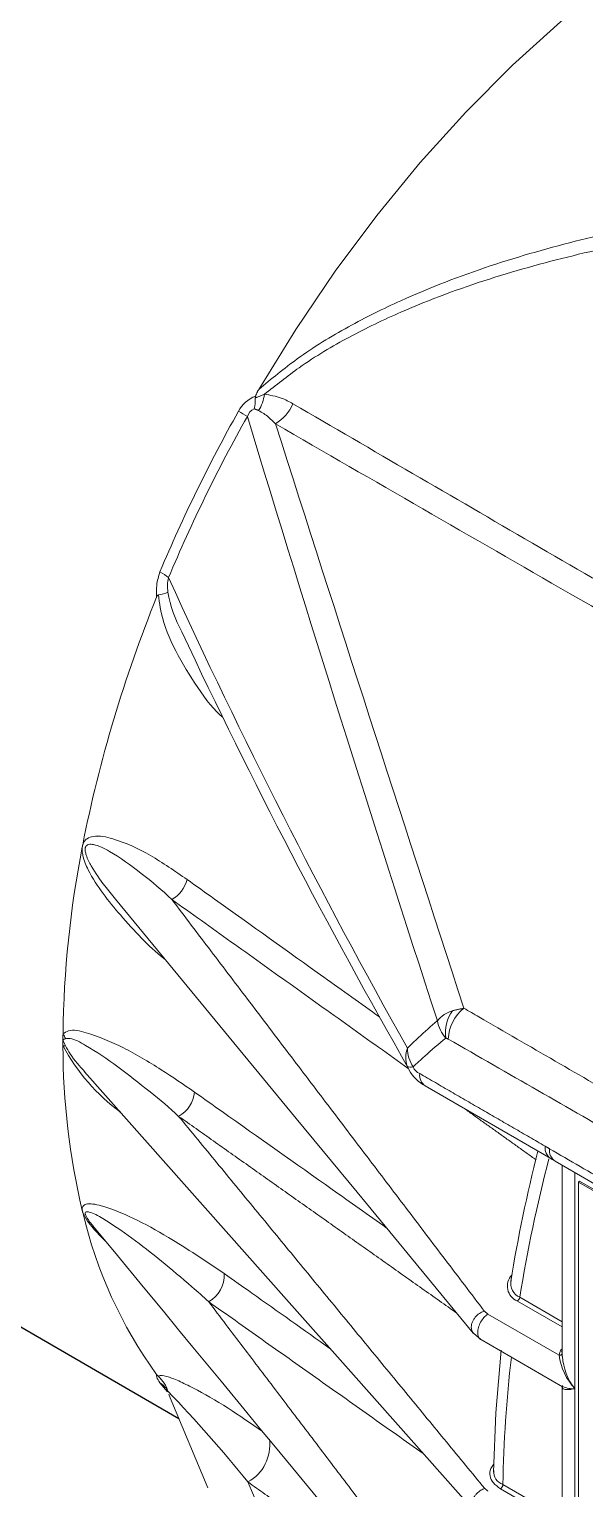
# Model space of a CAD drawing. Extents: x 8 to 113, y 1 to 87.
# Drawn here: x 24.058 to 25.597, y 61.976 to 66.018 of the extents above; entities that cross this region are included whole.
import ezdxf

# ---------------------------------------------------------------- set-up
doc = ezdxf.new("R2010")
doc.units = 0
doc.header["$MEASUREMENT"] = 0
doc.layers.add('OBJECT', color=7, linetype='CONTINUOUS')

msp = doc.modelspace()

# ---------------------------------------------------------------- linework, layer by layer
at = {"layer": 'OBJECT', "linetype": 'Continuous', "lineweight": 15}
for p, q in [((25.1551, 63.0918), (25.5025, 62.8907)), ((25.5145, 62.8837), (25.7224, 62.7634)), ((25.5345, 62.8721), (25.5345, 62.3429)), ((25.5696, 62.8518), (25.5696, 62.2536)), ((25.5792, 62.8258), (25.5827, 62.8278)), ((25.7118, 62.7492), (25.5792, 62.8258)), ((25.5792, 62.8258), (25.5792, 60.6823)), ((26.1131, 62.5216), (25.5827, 62.8278)), ((25.5345, 62.4246), (25.4104, 62.4963)), ((25.4169, 62.5066), (25.5345, 62.4387)), ((25.3285, 62.4598), (25.5257, 62.3459)), ((25.2883, 62.4069), (25.309, 62.3898)), ((25.3062, 62.3914), (25.5356, 62.2589)), ((24.4412, 62.2448), (24.4199, 62.2699)), ((25.5345, 62.2596), (25.5345, 61.853)), ((25.5696, 62.2536), (25.5696, 61.7637)), ((25.5345, 61.8776), (25.3634, 61.9764)), ((25.3701, 61.9882), (25.5345, 61.8933))]:
    msp.add_line(p, q, dxfattribs=at)
at = {"layer": 'OBJECT'}
msp.add_line((23.8604, 62.5242), (24.4723, 62.171), dxfattribs=at)
at = {"layer": 'OBJECT', "linetype": 'Continuous', "lineweight": 15, "flags": 128}
for points in [[(24.6935, 65.0209), (24.7959, 65.1872), (24.9051, 65.3479), (25.0205, 65.5023), (25.1413, 65.6495), (25.267, 65.7884), (25.3966, 65.9184), (25.5296, 66.0386), (25.665, 66.1484), (25.8021, 66.2471), (25.9402, 66.3342)], [(24.2965, 63.6088), (24.7977, 63.0014), (24.9659, 62.7977), (25.0827, 62.6561), (25.2881, 62.4072)], [(24.2112, 63.1312), (24.7708, 62.5003), (24.9486, 62.2999), (25.0721, 62.1607), (25.2892, 61.9159)], [(25.5026, 62.8906), (25.5048, 62.8893), (25.5145, 62.8838)], [(24.269, 62.6623), (24.2588, 62.6717), (24.2384, 62.6935), (24.2191, 62.7177), (24.2113, 62.73), (24.2059, 62.7418), (24.2059, 62.7419), (24.2059, 62.7419)], [(24.2338, 62.7049), (24.3022, 62.622), (24.3734, 62.5357), (24.4294, 62.4679), (24.4716, 62.4168), (24.5113, 62.3686), (24.5892, 62.2742), (24.6609, 62.1873), (24.697, 62.1435), (24.7352, 62.0973), (24.7883, 62.0329), (24.857, 61.9497), (24.9525, 61.834), (25.0674, 61.6947), (25.1715, 61.5687), (25.2876, 61.428)], [(25.3655, 62.3605), (25.3501, 62.1869), (25.3437, 62.0226)], [(24.4362, 62.2562), (24.436, 62.2564), (24.4378, 62.2535), (24.4406, 62.2469)], [(24.4444, 62.2384), (24.4486, 62.228), (24.5529, 61.9788)]]:
    msp.add_lwpolyline(points, dxfattribs=at)
at = {"layer": 'OBJECT', "linetype": 'Continuous', "lineweight": 15}
for centre, radius, start, end in [((24.716, 64.9192), 0.0886, 110.6553, 152.4263), ((24.596, 65.0223), 0.1142, 328.4067, 352.4893), ((28.427, 62.83), 4.3473, 150.6593, 157.1832), ((23.9206, 63.7119), 1.4394, 58.9985, 60.1328), ((24.6949, 64.936), 0.0343, 114.2238, 163.5898), ((24.5706, 64.9936), 0.1133, 346.5705, 1.7104), ((24.6736, 65.0313), 0.1251, 302.0728, 336.355), ((28.4674, 62.8067), 4.3654, 150.6593, 157.1832), ((109.5901, 90.7445), 88.7601, 196.897295, 198.029712), ((310.052, 156.0813), 299.5202, 197.718477, 198.043714), ((24.3518, 64.3915), 0.1418, 49.6534, 61.2793), ((24.5391, 64.4756), 0.0984, 165.9437, 189.4316), ((40.2582, 71.715), 17.3829, 204.52515, 209.34278), ((27.9115, 63.0259), 3.7776, 157.9301, 168.7961), ((24.4208, 64.4429), 0.0104, 117.8393, 166.7201), ((24.409, 64.5261), 0.0744, 275.358, 296.3341), ((24.8108, 64.5255), 0.3746, 190.1404, 208.0637), ((39.687, 71.4824), 16.7963, 205.13008, 209.79267), ((27.0125, 63.2022), 2.8614, 168.8989, 179.3224), ((24.4091, 63.6858), 0.0889, 299.3918, 345.4263), ((25.3355, 63.2161), 0.117, 128.9115, 177.2833), ((25.2569, 63.2154), 0.089, 107.5438, 140.2454), ((25.2814, 63.2885), 0.0943, 189.8917, 222.6371), ((25.3136, 63.2403), 0.1028, 144.345, 188.7832), ((26.5615, 63.2193), 2.4103, 179.6037, 180.001), ((24.0978, 63.2009), 0.064, 20.0705, 33.3239), ((26.5382, 63.2193), 2.3871, 179.9994, 180.399), ((24.1554, 63.1722), 0.0307, 85.3807, 97.7677), ((26.1185, 63.2022), 1.9673, 179.9861, 193.3726), ((24.6444, 63.4699), 0.5609, 208.4571, 233.4893), ((25.1786, 63.1712), 0.0775, 160.6954, 198.6485), ((25.2038, 63.1977), 0.0983, 180.5189, 212.8772), ((25.1158, 63.1661), 0.0224, 241.548, 283.8893), ((25.1562, 63.1613), 0.0389, 205.8023, 244.6969), ((25.2079, 63.1917), 0.1126, 209.7829, 242.0704), ((25.1759, 63.1219), 0.0365, 173.2735, 235.2932), ((24.4294, 63.0835), 0.0868, 299.1984, 354.3213), ((29.4947, 61.88), 4.1573, 165.6398, 170.7188), ((25.5234, 62.9207), 0.0365, 173.3005, 235.3606), ((25.5354, 62.9138), 0.0366, 173.3415, 235.2303), ((29.6667, 61.8154), 4.3056, 165.5408, 170.7622), ((25.4229, 63.0259), 1.2497, 193.1364, 215.9094), ((24.5158, 62.5671), 0.0824, 298.0943, 3.5298), ((25.4263, 62.5372), 0.0439, 135.7102, 248.7346), ((25.4323, 62.5439), 0.0404, 166.11, 247.5855), ((25.4013, 62.5093), 0.0158, 304.8441, 350.1669), ((28.7964, 61.935), 3.4268, 173.1987, 179.11), ((25.5267, 62.3552), 0.00937, 264.2378, 326.4287), ((25.6912, 62.368), 0.1669, 187.5983, 223.2561), ((25.6959, 62.3538), 0.1612, 183.8598, 218.4355), ((24.4422, 62.3162), 0.0392, 216.443, 227.91), ((24.3568, 62.2206), 0.089, 16.9097, 48.3749), ((24.3908, 62.2192), 0.0585, 38.6645, 60.1478), ((25.5643, 62.32), 0.0667, 244.8373, 274.5491), ((21.7036, 59.6098), 3.8014, 38.8649, 43.9163), ((24.6069, 62.0977), 0.1172, 298.8911, 7.6362), ((25.3825, 62.0238), 0.0377, 175.421, 250.81), ((71.615, 82.1334), 51.0881, 203.21526, 204.65593), ((25.3546, 61.9891), 0.0155, 304.5177, 356.6701)]:
    msp.add_arc(centre, radius, start, end, dxfattribs=at)
msp.add_ellipse((25.6549, 62.3406), major_axis=(0.1299, 0.0062), ratio=0.606667, start_param=2.777895, end_param=2.995658, dxfattribs=at)
for points, knots in [([(24.6935, 65.0209), (24.7288, 65.05), (24.8087, 65.1158), (24.9414, 65.1964), (25.1198, 65.2847), (25.335, 65.3667), (25.5856, 65.4377), (25.8811, 65.5018), (26.2208, 65.5581), (26.6039, 65.6029), (26.8586, 65.6224), (26.9859, 65.6322)], [0, 0, 0, 0, 0.050913, 0.115232, 0.17961, 0.287489, 0.395605, 0.503691, 0.669071, 0.834542, 1, 1, 1, 1]), ([(26.9675, 65.5795), (26.8412, 65.5705), (26.5886, 65.5525), (26.2086, 65.5109), (25.8721, 65.458), (25.5799, 65.3976), (25.3325, 65.3304), (25.1201, 65.2524), (24.9443, 65.1682), (24.8171, 65.093), (24.7411, 65.0326), (24.7093, 65.0074)], [0, 0, 0, 0, 0.166848, 0.333708, 0.500482, 0.608948, 0.717443, 0.825706, 0.889802, 0.953838, 1, 1, 1, 1]), ([(24.6847, 65.0021), (24.6843, 65.0006), (24.6839, 64.9989), (24.6839, 64.9973), (24.6839, 64.997)], [0, 0, 0, 0, 0.83646, 1, 1, 1, 1]), ([(24.6847, 65.0021), (24.6862, 65.0061), (24.6887, 65.0126), (24.6922, 65.0186), (24.6935, 65.0209)], [0, 0, 0, 0, 0.620819, 1, 1, 1, 1]), ([(24.7093, 65.0074), (24.7252, 65.0049), (24.753, 65.0005), (24.7777, 64.9869), (24.7882, 64.9811)], [0, 0, 0, 0, 0.573681, 1, 1, 1, 1]), ([(24.74, 64.9252), (24.7337, 64.9318), (24.7196, 64.9466), (24.7027, 64.9568), (24.6933, 64.9624)], [0, 0, 0, 0, 0.4427115, 1, 1, 1, 1]), ([(24.7882, 64.9811), (25.0094, 64.8524), (25.4517, 64.5952), (25.9163, 64.3248), (26.1598, 64.1831), (26.1823, 64.17)], [0, 0, 0, 0, 0.475887, 0.951774, 1, 1, 1, 1]), ([(26.1414, 64.1184), (26.1043, 64.1397), (25.9092, 64.252), (25.442, 64.5208), (25.012, 64.7685), (24.74, 64.9252)], [0, 0, 0, 0, 0.079469, 0.417581, 1, 1, 1, 1]), ([(24.4107, 64.4453), (24.4102, 64.4563), (24.4091, 64.4803), (24.4161, 64.5033), (24.4199, 64.5158)], [0, 0, 0, 0, 0.459415, 1, 1, 1, 1]), ([(24.5943, 64.112), (24.5921, 64.114), (24.5628, 64.1401), (24.5153, 64.2066), (24.4564, 64.304), (24.4227, 64.3892), (24.4172, 64.4403), (24.4159, 64.4521)], [0, 0, 0, 0, 0.025184, 0.334096, 0.642358, 0.917173, 1, 1, 1, 1]), ([(24.4341, 63.4421), (24.4326, 63.4432), (24.3894, 63.4774), (24.3313, 63.5393), (24.2621, 63.6229), (24.2259, 63.6773), (24.2079, 63.72), (24.204, 63.7421), (24.2044, 63.75), (24.2046, 63.7531)], [0, 0, 0, 0, 0.016292, 0.46783, 0.662732, 0.850361, 0.944112, 0.977963, 1, 1, 1, 1]), ([(24.2059, 63.7599), (24.207, 63.7629), (24.2098, 63.7702), (24.2197, 63.7791), (24.2461, 63.7869), (24.3066, 63.7738), (24.3942, 63.7334), (24.4614, 63.6868), (24.4951, 63.6635)], [0, 0, 0, 0, 0.024811, 0.060675, 0.122065, 0.301766, 0.650141, 1, 1, 1, 1]), ([(24.4527, 63.6084), (24.4527, 63.6084), (24.4264, 63.6337), (24.3677, 63.682), (24.296, 63.7344), (24.2461, 63.7597), (24.2242, 63.762), (24.2166, 63.7587), (24.2139, 63.7544), (24.2127, 63.7504), (24.2125, 63.7462), (24.2132, 63.7393), (24.2177, 63.7231), (24.2354, 63.6895), (24.2633, 63.6496), (24.2867, 63.6213), (24.2968, 63.609)], [0, 0, 0, 0, 0.000004, 0.248002, 0.497343, 0.618695, 0.65584, 0.674549, 0.683765, 0.688238, 0.697648, 0.703993, 0.721942, 0.779348, 0.904731, 1, 1, 1, 1]), ([(24.4951, 63.6635), (24.5204, 63.6454), (24.6468, 63.5552), (24.8243, 63.4285), (24.9767, 63.3198), (25.0279, 63.2833)], [0, 0, 0, 0, 0.142381, 0.711907, 1, 1, 1, 1]), ([(25.262, 63.3071), (25.2759, 63.2991), (25.4307, 63.2095), (25.748, 63.0259), (26.0513, 62.8501), (26.2139, 62.7559)], [0, 0, 0, 0, 0.043725, 0.487632, 1, 1, 1, 1]), ([(25.1055, 63.1968), (25.1157, 63.2066), (25.1428, 63.2326), (25.1709, 63.2571), (25.1884, 63.2723)], [0, 0, 0, 0, 0.37684, 1, 1, 1, 1]), ([(24.1512, 63.236), (24.1561, 63.2392), (24.1734, 63.2506), (24.2325, 63.2356), (24.318, 63.2007), (24.4193, 63.1406), (24.485, 63.0959), (24.5157, 63.0749)], [0, 0, 0, 0, 0.054848, 0.197353, 0.475236, 0.754208, 1, 1, 1, 1]), ([(24.1579, 63.2228), (24.1556, 63.2216), (24.1532, 63.2204), (24.1512, 63.2193), (24.1512, 63.2193)], [0, 0, 0, 0, 0.9783471, 1, 1, 1, 1]), ([(24.4717, 63.0077), (24.4717, 63.0077), (24.4473, 63.0312), (24.3886, 63.0784), (24.3034, 63.1471), (24.2294, 63.1956), (24.179, 63.2244), (24.1621, 63.2232), (24.1579, 63.2228)], [0, 0, 0, 0, 0.000004, 0.251421, 0.532913, 0.815728, 0.95321, 1, 1, 1, 1]), ([(25.212, 63.2246), (25.1924, 63.2081), (25.1616, 63.1822), (25.132, 63.1544), (25.1212, 63.1444)], [0, 0, 0, 0, 0.636849, 1, 1, 1, 1]), ([(26.1572, 62.6835), (26.01, 62.7679), (25.6972, 62.9473), (25.3843, 63.1266), (25.2187, 63.2216)], [0, 0, 0, 0, 0.470469, 1, 1, 1, 1]), ([(24.1512, 63.2193), (24.1512, 63.2192), (24.1532, 63.2136), (24.1556, 63.2082), (24.1579, 63.2028)], [0, 0, 0, 0, 0.021654, 1, 1, 1, 1]), ([(24.1579, 63.2028), (24.1621, 63.1954), (24.1783, 63.1672), (24.1973, 63.1465), (24.2113, 63.1313)], [0, 0, 0, 0, 0.2642655, 1, 1, 1, 1]), ([(25.1103, 63.1359), (25.1096, 63.137), (25.1074, 63.1404), (25.1061, 63.144), (25.1052, 63.1464)], [0, 0, 0, 0, 0.33678, 1, 1, 1, 1]), ([(24.5157, 63.0749), (24.5412, 63.0569), (24.6683, 62.967), (24.8454, 62.8418), (24.9971, 62.7346), (25.0471, 62.6993)], [0, 0, 0, 0, 0.143601, 0.718001, 1, 1, 1, 1]), ([(25.499, 62.918), (25.5556, 62.8853), (25.6249, 62.8452), (25.6942, 62.805), (25.7069, 62.7977)], [0, 0, 0, 0, 0.81636, 1, 1, 1, 1]), ([(24.2046, 62.7472), (24.2044, 62.7483), (24.2039, 62.7529), (24.2063, 62.7603), (24.2213, 62.7682), (24.2684, 62.7591), (24.3457, 62.7275), (24.4606, 62.6646), (24.5461, 62.6071), (24.598, 62.5722)], [0, 0, 0, 0, 0.007817, 0.031625, 0.073281, 0.197571, 0.423277, 0.649859, 1, 1, 1, 1]), ([(24.5546, 62.4945), (24.5546, 62.4945), (24.5401, 62.5085), (24.4948, 62.5472), (24.4246, 62.6074), (24.3413, 62.672), (24.2738, 62.7187), (24.2313, 62.7418), (24.2159, 62.7444), (24.2125, 62.7417), (24.2126, 62.7382), (24.2134, 62.7351), (24.2149, 62.7315), (24.2181, 62.7257), (24.2245, 62.7163), (24.2303, 62.7094), (24.234, 62.705)], [0, 0, 0, 0, 0.000003, 0.118744, 0.337805, 0.553372, 0.770137, 0.883328, 0.917469, 0.934319, 0.941375, 0.945901, 0.953152, 0.959212, 0.97435, 1, 1, 1, 1]), ([(24.598, 62.5722), (24.6235, 62.5542), (24.7211, 62.4851), (24.8188, 62.416), (24.891, 62.3648)], [0, 0, 0, 0, 0.260381, 1, 1, 1, 1]), ([(25.2882, 62.4074), (25.2877, 62.4079), (25.2855, 62.4102), (25.2833, 62.4157), (25.2821, 62.4235), (25.2831, 62.4321), (25.2861, 62.4404), (25.2906, 62.4481), (25.2975, 62.4564), (25.3069, 62.464), (25.3149, 62.4672), (25.3184, 62.4686)], [0, 0, 0, 0, 0.03497, 0.146837, 0.261821, 0.376808, 0.488673, 0.594771, 0.693247, 0.863458, 1, 1, 1, 1]), ([(25.309, 62.39), (25.3088, 62.39), (25.3055, 62.3908), (25.3019, 62.3973), (25.2994, 62.4086), (25.3017, 62.4231), (25.3079, 62.4377), (25.3172, 62.4512), (25.3247, 62.4569), (25.3285, 62.4598)], [0, 0, 0, 0, 0.011287, 0.176076, 0.340859, 0.505645, 0.670432, 0.835215, 1, 1, 1, 1]), ([(24.4199, 62.2699), (24.4161, 62.2754), (24.4091, 62.2856), (24.4102, 62.2906), (24.4107, 62.2929)], [0, 0, 0, 0, 0.540588, 1, 1, 1, 1]), ([(24.4159, 62.2871), (24.4164, 62.2878), (24.4192, 62.2919), (24.437, 62.2889), (24.4707, 62.276), (24.5261, 62.2485), (24.6016, 62.2056), (24.6715, 62.1575), (24.704, 62.1351)], [0, 0, 0, 0, 0.027716, 0.169471, 0.312502, 0.455793, 0.746292, 1, 1, 1, 1]), ([(25.5696, 62.2536), (25.5695, 62.2536), (25.5679, 62.2532), (25.5566, 62.2509), (25.5426, 62.2501), (25.5344, 62.2539), (25.5349, 62.2607), (25.5351, 62.2622)], [0, 0, 0, 0, 0.004072, 0.078362, 0.562151, 0.904438, 1, 1, 1, 1]), ([(24.442, 62.2465), (24.4412, 62.2472), (24.4402, 62.2479), (24.4409, 62.2473), (24.4409, 62.2472)], [0, 0, 0, 0, 0.868854, 1, 1, 1, 1]), ([(25.3634, 61.9764), (25.3562, 61.9814), (25.3418, 61.9916), (25.3332, 62.0115), (25.3336, 62.0298), (25.3415, 62.04), (25.3445, 62.0438)], [0, 0, 0, 0, 0.276666, 0.553315, 0.830257, 1, 1, 1, 1]), ([(25.3196, 61.9772), (25.3161, 61.9757), (25.3082, 61.9724), (25.2989, 61.9647), (25.292, 61.9565), (25.2874, 61.9489), (25.2844, 61.9406), (25.2833, 61.9323), (25.2843, 61.9246), (25.2865, 61.9191), (25.2888, 61.9167), (25.2895, 61.916)], [0, 0, 0, 0, 0.134929, 0.303109, 0.400398, 0.50521, 0.615713, 0.7293, 0.842884, 0.953389, 1, 1, 1, 1])]:
    msp.add_open_spline(points, degree=3, knots=knots, dxfattribs=at)
for points in [[(24.6839, 64.997), (24.7093, 65.0074)], [(24.6933, 64.9624), (24.6808, 64.9673)], [(24.2046, 63.7531), (24.2059, 63.7599)], [(24.4527, 63.6084), (25.3184, 62.4686)], [(25.1077, 63.1404), (24.4527, 63.6084)], [(25.262, 63.3071), (25.2301, 63.3003)], [(25.2187, 63.2216), (25.212, 63.2246)], [(25.1396, 63.1261), (25.4871, 62.925)], [(25.4618, 62.8874), (25.2639, 63.0288)], [(24.4717, 63.0077), (25.3196, 61.9772)], [(25.2422, 62.4628), (24.4717, 63.0077)], [(25.4871, 62.925), (25.499, 62.918)], [(24.2059, 62.7419), (24.2046, 62.7472)], [(25.319, 61.488), (24.5546, 62.4945)], [(25.1492, 62.0737), (24.5546, 62.4945)], [(25.3184, 62.4686), (25.3285, 62.4598)], [(25.5323, 62.3562), (25.5345, 62.3547)], [(25.0416, 61.7261), (24.6635, 61.9951)], [(25.3196, 61.9772), (25.3285, 61.9699)]]:
    msp.add_open_spline(points, degree=1, dxfattribs=at)

doc.saveas('drawing.dxf')
